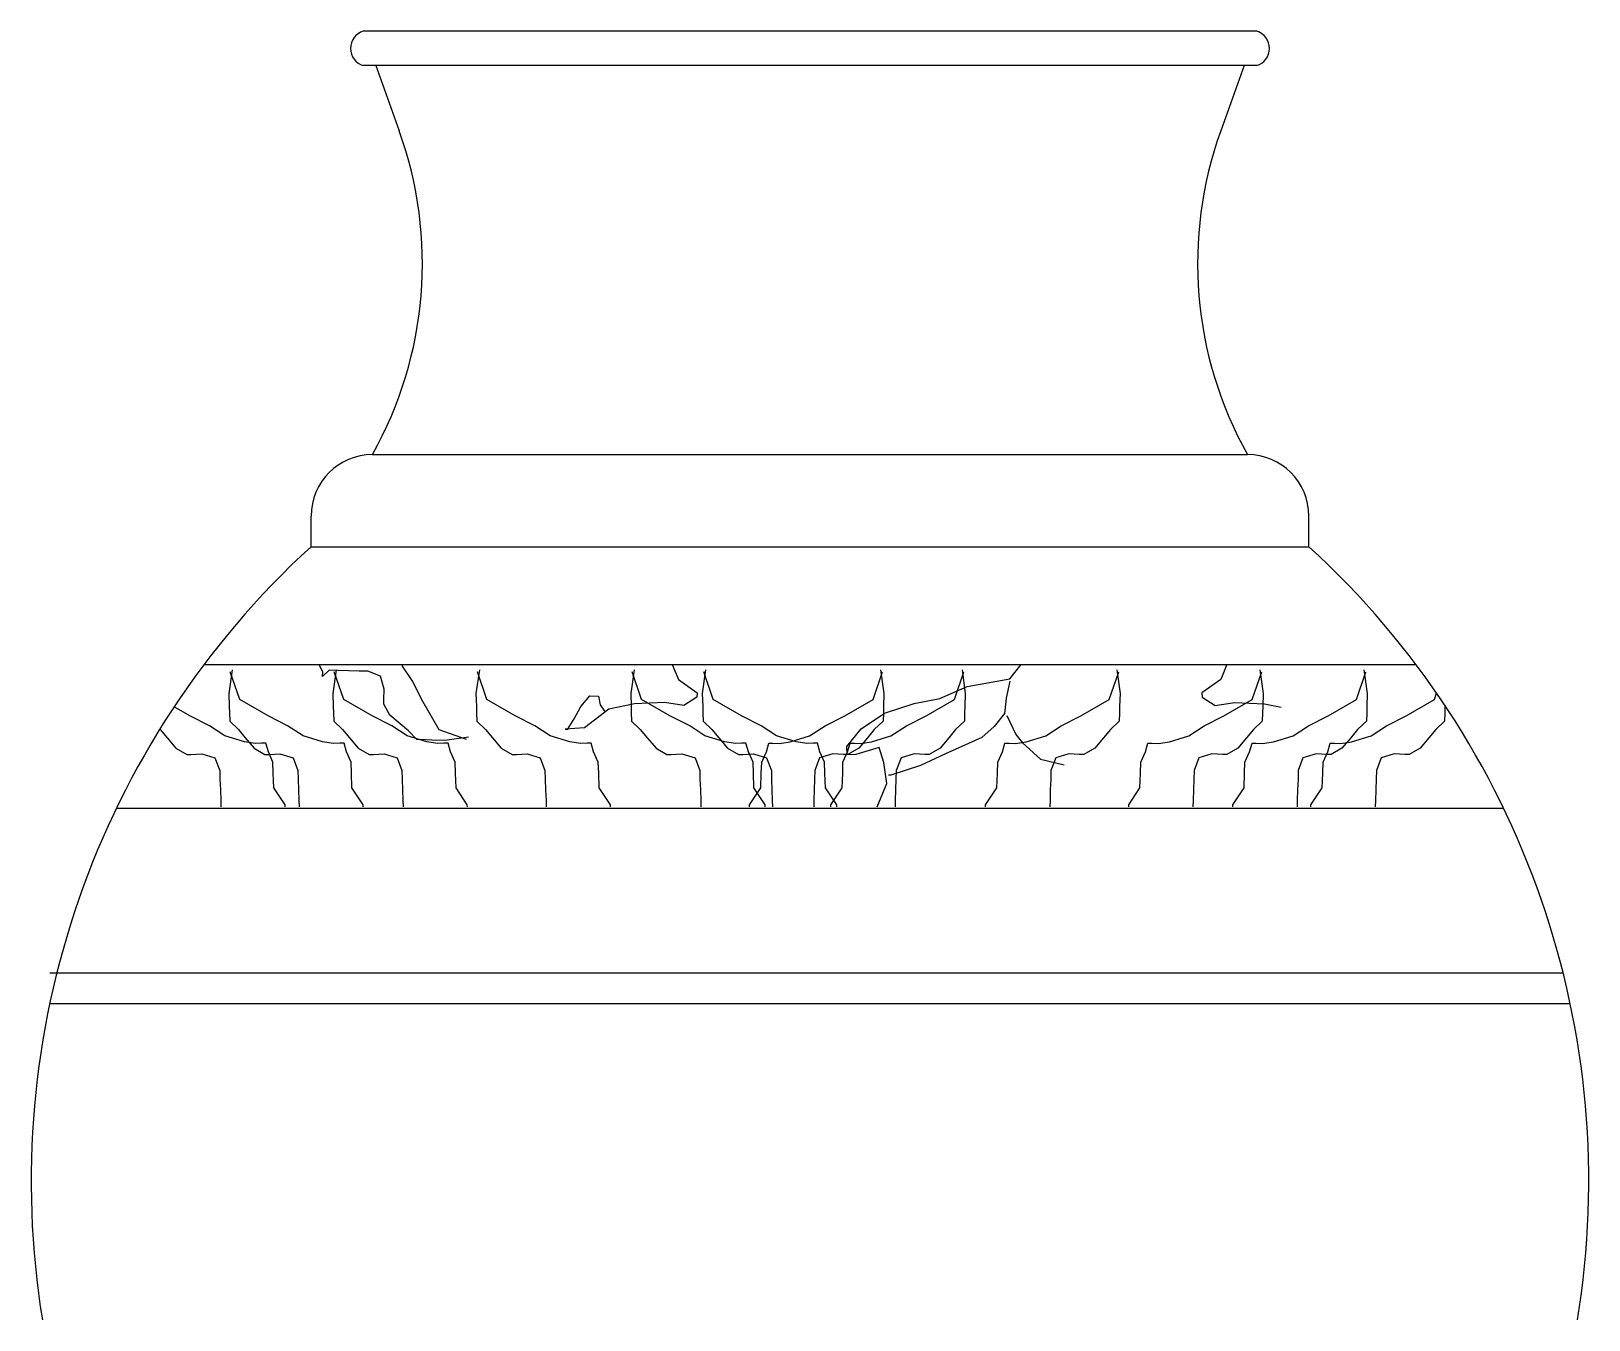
# Model space of a CAD drawing. Header units: millimetres. Extents: x 22565 to 38821, y 15578 to 26720.
# Drawn here: x 24372 to 24518.8, y 23668.4 to 23789.8 of the extents above; entities that cross this region are included whole.
import ezdxf

# ---------------------------------------------------------------- set-up
doc = ezdxf.new("R2010")
doc.units = ezdxf.units.MM

# ---------------------------------------------------------------- blocks, each defined once
blk = doc.blocks.new('A$C40A47A41')
for p, q in [((287.11, 347.55), (202.95, 347.55)), ((287.11, 344.31), (202.95, 344.31)), ((204.12, 344.31), (206.34, 338.17)), ((285.94, 344.31), (283.73, 338.17)), ((203.82, 307.67), (286.24, 307.67)), ((198.03, 298.99), (198.03, 301.88)), ((292.03, 298.99), (292.03, 301.88)), ((198.03, 298.99), (292.03, 298.99)), ((187.95, 287.9), (302.12, 287.9)), ((199.13, 287.17), (198.81, 287.9)), ((206.57, 287.9), (206.62, 287.74)), ((206.62, 287.74), (207.58, 286.3)), ((232.06, 287.9), (232.63, 286.48)), ((263.85, 286.54), (264.93, 287.9)), ((284.29, 287.9), (283.72, 286.48)), ((190.6, 287.39), (190.28, 285.16)), ((191.31, 284.6), (190.41, 287.19)), ((199.75, 287.37), (199.11, 286.77)), ((199.11, 286.77), (199.13, 287.17)), ((200.55, 287.34), (199.75, 287.37)), ((200.41, 287.39), (200.09, 285.16)), ((201.12, 284.6), (200.22, 287.19)), ((201.56, 287.31), (200.55, 287.34)), ((202.56, 287.27), (201.56, 287.31)), ((203.38, 287.25), (202.56, 287.27)), ((204.57, 286.8), (203.38, 287.25)), ((204.93, 285.57), (204.57, 286.8)), ((207.58, 286.3), (208.53, 284.44)), ((213.89, 287.39), (213.57, 285.16)), ((214.6, 284.6), (213.7, 287.19)), ((228.46, 287.39), (228.14, 285.16)), ((229.17, 284.6), (228.27, 287.19)), ((232.63, 286.48), (234.4, 285.22)), ((235.2, 287.39), (234.89, 285.16)), ((235.92, 284.6), (235.02, 287.19)), ((250.97, 284.6), (251.87, 287.19)), ((251.68, 287.39), (252, 285.16)), ((258.64, 284.6), (259.53, 287.19)), ((259.35, 287.39), (259.66, 285.16)), ((259.84, 285.81), (263.85, 286.54)), ((263.85, 286.33), (263.52, 284.72)), ((273.21, 284.6), (274.11, 287.19)), ((273.92, 287.39), (274.24, 285.16)), ((283.72, 286.48), (281.95, 285.22)), ((286.69, 284.6), (287.59, 287.19)), ((287.4, 287.39), (287.72, 285.16)), ((296.5, 284.6), (297.4, 287.19)), ((297.21, 287.39), (297.53, 285.16)), ((190.28, 285.16), (190.32, 283.95)), ((200.09, 285.16), (200.13, 283.95)), ((204.9, 284.56), (204.93, 285.57)), ((213.57, 285.16), (213.61, 283.95)), ((223.46, 283.95), (224.3, 284.95)), ((224.3, 284.95), (225.1, 284.92)), ((225.1, 284.92), (225.28, 284.1)), ((228.14, 285.16), (228.18, 283.95)), ((234.38, 284.81), (233.15, 284.04)), ((234.4, 285.22), (234.38, 284.81)), ((234.89, 285.16), (234.93, 283.95)), ((252, 285.16), (251.96, 283.95)), ((254.84, 284.23), (257.25, 284.7)), ((257.25, 284.7), (259.84, 285.81)), ((259.66, 285.16), (259.62, 283.95)), ((263.52, 284.72), (263.35, 283.29)), ((274.24, 285.16), (274.2, 283.95)), ((281.95, 285.22), (281.97, 284.81)), ((281.97, 284.81), (283.2, 284.04)), ((287.72, 285.16), (287.68, 283.95)), ((297.53, 285.16), (297.49, 283.95)), ((303.86, 284.6), (304.06, 285.2)), ((186.62, 283.06), (185.13, 283.92)), ((190.32, 283.95), (190.34, 283.35)), ((190.34, 283.35), (190.37, 282.54)), ((193.98, 283.06), (191.31, 284.6)), ((200.13, 283.95), (200.15, 283.35)), ((200.15, 283.35), (200.18, 282.54)), ((203.79, 283.06), (201.12, 284.6)), ((204.88, 284.15), (204.9, 284.56)), ((205.46, 283.13), (204.88, 284.15)), ((208.53, 284.44), (210.06, 281.77)), ((213.61, 283.95), (213.63, 283.35)), ((213.63, 283.35), (213.66, 282.54)), ((217.27, 283.06), (214.6, 284.6)), ((222.81, 282.77), (223.46, 283.95)), ((226.07, 283.67), (223.79, 281.92)), ((225.28, 284.1), (225.67, 283.49)), ((228.51, 284.19), (226.07, 283.67)), ((228.18, 283.95), (228.2, 283.35)), ((228.2, 283.35), (228.23, 282.54)), ((231.34, 284.31), (228.51, 284.19)), ((231.84, 283.06), (229.17, 284.6)), ((233.15, 284.04), (231.34, 284.31)), ((234.93, 283.95), (234.95, 283.35)), ((234.95, 283.35), (234.97, 282.54)), ((238.59, 283.06), (235.92, 284.6)), ((248.3, 283.06), (250.97, 284.6)), ((249.86, 281.84), (252.04, 283.32)), ((251.94, 283.35), (251.91, 282.54)), ((251.96, 283.95), (251.94, 283.35)), ((252.04, 283.32), (254.84, 284.23)), ((255.97, 283.06), (258.64, 284.6)), ((259.6, 283.35), (259.58, 282.54)), ((259.62, 283.95), (259.6, 283.35)), ((263.35, 283.29), (262.38, 282.05)), ((270.54, 283.06), (273.21, 284.6)), ((274.18, 283.35), (274.15, 282.54)), ((274.2, 283.95), (274.18, 283.35)), ((283.2, 284.04), (285.01, 284.31)), ((284.02, 283.06), (286.69, 284.6)), ((285.01, 284.31), (287.84, 284.19)), ((287.66, 283.35), (287.63, 282.54)), ((287.68, 283.95), (287.66, 283.35)), ((287.84, 284.19), (289.42, 283.86)), ((293.83, 283.06), (296.5, 284.6)), ((297.47, 283.35), (297.44, 282.54)), ((297.49, 283.95), (297.47, 283.35)), ((301.19, 283.06), (303.86, 284.6)), ((304.82, 283.35), (304.8, 282.54)), ((304.84, 283.95), (304.82, 283.35)), ((304.85, 284.04), (304.84, 283.95)), ((183.78, 281.81), (183.83, 281.76)), ((183.83, 281.76), (184.48, 280.98)), ((188.47, 282.12), (186.62, 283.06)), ((189.92, 281.16), (188.47, 282.12)), ((190.37, 282.54), (191.19, 281.76)), ((191.19, 281.76), (191.83, 280.98)), ((195.83, 282.12), (193.98, 283.06)), ((197.28, 281.16), (195.83, 282.12)), ((200.18, 282.54), (201, 281.76)), ((201, 281.76), (201.64, 280.98)), ((205.64, 282.12), (203.79, 283.06)), ((206.44, 282.3), (205.46, 283.13)), ((207.09, 281.16), (205.64, 282.12)), ((207.22, 281.65), (206.44, 282.3)), ((210.06, 281.77), (212.66, 280.87)), ((213.66, 282.54), (214.48, 281.76)), ((214.48, 281.76), (215.12, 280.98)), ((219.12, 282.12), (217.27, 283.06)), ((220.57, 281.16), (219.12, 282.12)), ((223.79, 281.92), (221.97, 281.79)), ((221.97, 281.79), (222.18, 281.78)), ((222.18, 281.78), (222.81, 282.77)), ((228.23, 282.54), (229.05, 281.76)), ((229.05, 281.76), (229.7, 280.98)), ((233.7, 282.12), (231.84, 283.06)), ((235.14, 281.16), (233.7, 282.12)), ((234.97, 282.54), (235.8, 281.76)), ((235.8, 281.76), (236.44, 280.98)), ((240.44, 282.12), (238.59, 283.06)), ((241.89, 281.16), (240.44, 282.12)), ((245, 281.16), (246.45, 282.12)), ((246.45, 282.12), (248.3, 283.06)), ((248.5, 280.18), (249.86, 281.84)), ((251.09, 281.76), (250.45, 280.98)), ((251.91, 282.54), (251.09, 281.76)), ((252.66, 281.16), (254.11, 282.12)), ((254.11, 282.12), (255.97, 283.06)), ((258.75, 281.76), (258.11, 280.98)), ((259.58, 282.54), (258.75, 281.76)), ((262.38, 282.05), (261.21, 281.01)), ((263.57, 283.1), (264.43, 281.31)), ((267.24, 281.16), (268.68, 282.12)), ((268.68, 282.12), (270.54, 283.06)), ((273.33, 281.76), (272.68, 280.98)), ((274.15, 282.54), (273.33, 281.76)), ((280.72, 281.16), (282.17, 282.12)), ((282.17, 282.12), (284.02, 283.06)), ((286.81, 281.76), (286.16, 280.98)), ((287.63, 282.54), (286.81, 281.76)), ((290.53, 281.16), (291.98, 282.12)), ((291.98, 282.12), (293.83, 283.06)), ((296.62, 281.76), (295.97, 280.98)), ((297.44, 282.54), (296.62, 281.76)), ((297.89, 281.16), (299.33, 282.12)), ((299.33, 282.12), (301.19, 283.06)), ((303.98, 281.76), (303.33, 280.98)), ((304.8, 282.54), (303.98, 281.76)), ((184.48, 280.98), (185.31, 280)), ((191.76, 280.61), (189.92, 281.16)), ((192.78, 280.45), (191.76, 280.61)), ((191.83, 280.98), (192.66, 280)), ((193.38, 280.47), (192.78, 280.45)), ((193.78, 280.48), (193.38, 280.47)), ((194.01, 279.67), (193.78, 280.48)), ((199.12, 280.61), (197.28, 281.16)), ((200.13, 280.45), (199.12, 280.61)), ((200.74, 280.47), (200.13, 280.45)), ((201.14, 280.48), (200.74, 280.47)), ((201.36, 279.67), (201.14, 280.48)), ((201.64, 280.98), (202.47, 280)), ((208.93, 280.61), (207.09, 281.16)), ((208, 280.83), (207.22, 281.65)), ((208.82, 280.8), (208, 280.83)), ((209.42, 280.78), (208.82, 280.8)), ((209.94, 280.45), (208.93, 280.61)), ((210.63, 280.74), (209.42, 280.78)), ((210.55, 280.47), (209.94, 280.45)), ((210.95, 280.48), (210.55, 280.47)), ((212.86, 281.06), (210.63, 280.74)), ((211.17, 279.67), (210.95, 280.48)), ((215.12, 280.98), (215.95, 280)), ((222.41, 280.61), (220.57, 281.16)), ((223.42, 280.45), (222.41, 280.61)), ((224.03, 280.47), (223.42, 280.45)), ((224.43, 280.48), (224.03, 280.47)), ((224.65, 279.67), (224.43, 280.48)), ((229.7, 280.98), (230.53, 280)), ((236.98, 280.61), (235.14, 281.16)), ((236.44, 280.98), (237.27, 280)), ((238, 280.45), (236.98, 280.61)), ((238.6, 280.47), (238, 280.45)), ((239, 280.48), (238.6, 280.47)), ((239.23, 279.67), (239, 280.48)), ((240.92, 279.67), (241.14, 280.48)), ((241.14, 280.48), (241.54, 280.47)), ((241.54, 280.47), (242.15, 280.45)), ((243.73, 280.61), (241.89, 281.16)), ((242.15, 280.45), (243.16, 280.61)), ((243.16, 280.61), (245, 281.16)), ((244.74, 280.45), (243.73, 280.61)), ((245.34, 280.47), (244.74, 280.45)), ((245.75, 280.48), (245.34, 280.47)), ((245.97, 279.67), (245.75, 280.48)), ((248.58, 279.67), (248.8, 280.48)), ((248.8, 280.48), (249.21, 280.47)), ((249.21, 280.47), (249.81, 280.45)), ((250.45, 280.98), (249.62, 280)), ((249.81, 280.45), (250.82, 280.61)), ((250.82, 280.61), (252.66, 281.16)), ((258.11, 280.98), (257.28, 280)), ((261.21, 281.01), (257.81, 279.48)), ((263.15, 279.67), (263.38, 280.48)), ((263.38, 280.48), (263.78, 280.47)), ((263.78, 280.47), (264.38, 280.45)), ((264.38, 280.45), (265.4, 280.61)), ((264.43, 281.31), (265.05, 280.52)), ((265.05, 280.52), (266.73, 278.97)), ((265.4, 280.61), (267.24, 281.16)), ((272.68, 280.98), (271.85, 280)), ((276.63, 279.67), (276.86, 280.48)), ((276.86, 280.48), (277.26, 280.47)), ((277.26, 280.47), (277.86, 280.45)), ((277.86, 280.45), (278.88, 280.61)), ((278.88, 280.61), (280.72, 281.16)), ((286.16, 280.98), (285.33, 280)), ((286.44, 279.67), (286.67, 280.48)), ((286.67, 280.48), (287.07, 280.47)), ((287.07, 280.47), (287.67, 280.45)), ((287.67, 280.45), (288.69, 280.61)), ((288.69, 280.61), (290.53, 281.16)), ((293.8, 279.67), (294.02, 280.48)), ((294.02, 280.48), (294.43, 280.47)), ((294.43, 280.47), (295.03, 280.45)), ((295.03, 280.45), (296.04, 280.61)), ((295.97, 280.98), (295.14, 280)), ((296.04, 280.61), (297.89, 281.16)), ((303.33, 280.98), (302.5, 280)), ((185.31, 280), (186.33, 279.42)), ((186.33, 279.42), (186.74, 279.43)), ((186.74, 279.43), (187.75, 279.47)), ((187.75, 279.47), (188.98, 279.11)), ((188.98, 279.11), (189.43, 277.91)), ((192.66, 280), (193.69, 279.42)), ((193.69, 279.42), (194.1, 279.43)), ((194.44, 278.68), (194.01, 279.67)), ((194.1, 279.43), (195.1, 279.47)), ((195.1, 279.47), (196.34, 279.11)), ((196.34, 279.11), (196.78, 277.91)), ((201.8, 278.68), (201.36, 279.67)), ((202.47, 280), (203.5, 279.42)), ((203.5, 279.42), (203.91, 279.43)), ((203.91, 279.43), (204.92, 279.47)), ((204.92, 279.47), (206.15, 279.11)), ((206.15, 279.11), (206.59, 277.91)), ((211.61, 278.68), (211.17, 279.67)), ((215.95, 280), (216.98, 279.42)), ((216.98, 279.42), (217.39, 279.43)), ((217.39, 279.43), (218.4, 279.47)), ((218.4, 279.47), (219.63, 279.11)), ((219.63, 279.11), (220.07, 277.91)), ((225.09, 278.68), (224.65, 279.67)), ((230.53, 280), (231.55, 279.42)), ((231.55, 279.42), (231.96, 279.43)), ((231.96, 279.43), (232.97, 279.47)), ((232.97, 279.47), (234.2, 279.11)), ((234.2, 279.11), (234.65, 277.91)), ((237.27, 280), (238.3, 279.42)), ((238.3, 279.42), (238.7, 279.43)), ((238.7, 279.43), (239.71, 279.47)), ((239.67, 278.68), (239.23, 279.67)), ((239.71, 279.47), (240.95, 279.11)), ((240.48, 278.68), (240.92, 279.67)), ((240.95, 279.11), (241.39, 277.91)), ((245.94, 279.11), (245.5, 277.91)), ((247.17, 279.47), (245.94, 279.11)), ((246.41, 278.68), (245.97, 279.67)), ((248.18, 279.43), (247.17, 279.47)), ((248.14, 278.68), (248.58, 279.67)), ((248.59, 279.42), (248.18, 279.43)), ((248.53, 279.38), (248.5, 280.18)), ((249.34, 279.4), (248.53, 279.38)), ((249.62, 280), (248.59, 279.42)), ((251.55, 280.08), (249.34, 279.4)), ((251.98, 278.67), (251.55, 280.08)), ((253.61, 279.11), (253.16, 277.91)), ((254.84, 279.47), (253.61, 279.11)), ((255.85, 279.43), (254.84, 279.47)), ((257.81, 279.48), (255.43, 278.39)), ((256.25, 279.42), (255.85, 279.43)), ((257.28, 280), (256.25, 279.42)), ((262.71, 278.68), (263.15, 279.67)), ((266.73, 278.97), (268.96, 278.43)), ((268.18, 279.11), (267.73, 277.91)), ((269.41, 279.47), (268.18, 279.11)), ((270.42, 279.43), (269.41, 279.47)), ((270.83, 279.42), (270.42, 279.43)), ((271.85, 280), (270.83, 279.42)), ((276.19, 278.68), (276.63, 279.67)), ((281.66, 279.11), (281.21, 277.91)), ((282.89, 279.47), (281.66, 279.11)), ((283.9, 279.43), (282.89, 279.47)), ((284.31, 279.42), (283.9, 279.43)), ((285.33, 280), (284.31, 279.42)), ((286, 278.68), (286.44, 279.67)), ((291.47, 279.11), (291.02, 277.91)), ((292.7, 279.47), (291.47, 279.11)), ((293.71, 279.43), (292.7, 279.47)), ((293.36, 278.68), (293.8, 279.67)), ((294.12, 279.42), (293.71, 279.43)), ((295.14, 280), (294.12, 279.42)), ((298.83, 279.11), (298.38, 277.91)), ((300.06, 279.47), (298.83, 279.11)), ((301.07, 279.43), (300.06, 279.47)), ((301.47, 279.42), (301.07, 279.43)), ((302.5, 280), (301.47, 279.42)), ((189.43, 277.91), (189.45, 277.1)), ((194.48, 277.67), (194.44, 278.68)), ((194.52, 276.26), (194.48, 277.67)), ((196.78, 277.91), (196.81, 277.1)), ((201.84, 277.67), (201.8, 278.68)), ((201.88, 276.26), (201.84, 277.67)), ((206.59, 277.91), (206.62, 277.1)), ((211.65, 277.67), (211.61, 278.68)), ((211.69, 276.26), (211.65, 277.67)), ((220.07, 277.91), (220.1, 277.1)), ((225.13, 277.67), (225.09, 278.68)), ((225.17, 276.26), (225.13, 277.67)), ((234.65, 277.91), (234.67, 277.1)), ((239.7, 277.67), (239.67, 278.68)), ((239.75, 276.26), (239.7, 277.67)), ((240.4, 276.26), (240.44, 277.67)), ((240.44, 277.67), (240.48, 278.68)), ((241.39, 277.91), (241.42, 277.1)), ((245.5, 277.91), (245.47, 277.1)), ((246.44, 277.67), (246.41, 278.68)), ((246.49, 276.26), (246.44, 277.67)), ((248.06, 276.26), (248.11, 277.67)), ((248.11, 277.67), (248.14, 278.68)), ((252.26, 276.67), (251.98, 278.67)), ((252.64, 277.48), (252.43, 277.48)), ((255.43, 278.39), (252.64, 277.48)), ((253.16, 277.91), (253.13, 277.1)), ((262.63, 276.26), (262.68, 277.67)), ((262.68, 277.67), (262.71, 278.68)), ((267.73, 277.91), (267.71, 277.1)), ((276.11, 276.26), (276.16, 277.67)), ((276.16, 277.67), (276.19, 278.68)), ((281.21, 277.91), (281.19, 277.1)), ((285.93, 276.26), (285.97, 277.67)), ((285.97, 277.67), (286, 278.68)), ((291.02, 277.91), (291, 277.1)), ((293.28, 276.26), (293.33, 277.67)), ((293.33, 277.67), (293.36, 278.68)), ((298.38, 277.91), (298.35, 277.1)), ((189.45, 277.1), (189.49, 276.09)), ((189.49, 276.09), (189.52, 275.08)), ((195.59, 274.67), (194.52, 276.26)), ((196.81, 277.1), (196.84, 276.09)), ((196.84, 276.09), (196.88, 275.08)), ((202.94, 274.67), (201.88, 276.26)), ((206.62, 277.1), (206.65, 276.09)), ((206.65, 276.09), (206.69, 275.08)), ((212.75, 274.67), (211.69, 276.26)), ((220.1, 277.1), (220.13, 276.09)), ((220.13, 276.09), (220.17, 275.08)), ((226.23, 274.67), (225.17, 276.26)), ((234.67, 277.1), (234.71, 276.09)), ((234.71, 276.09), (234.74, 275.08)), ((239.34, 274.67), (240.4, 276.26)), ((240.81, 274.67), (239.75, 276.26)), ((241.42, 277.1), (241.45, 276.09)), ((241.45, 276.09), (241.48, 275.08)), ((245.44, 276.09), (245.4, 275.08)), ((245.47, 277.1), (245.44, 276.09)), ((247.55, 274.67), (246.49, 276.26)), ((247, 274.67), (248.06, 276.26)), ((251.35, 274.47), (252.26, 276.67)), ((253.1, 276.09), (253.07, 275.08)), ((253.13, 277.1), (253.1, 276.09)), ((261.57, 274.67), (262.63, 276.26)), ((267.67, 276.09), (267.64, 275.08)), ((267.71, 277.1), (267.67, 276.09)), ((275.05, 274.67), (276.11, 276.26)), ((281.15, 276.09), (281.12, 275.08)), ((281.19, 277.1), (281.15, 276.09)), ((284.86, 274.67), (285.93, 276.26)), ((290.96, 276.09), (290.93, 275.08)), ((291, 277.1), (290.96, 276.09)), ((292.22, 274.67), (293.28, 276.26)), ((298.32, 276.09), (298.29, 275.08)), ((298.35, 277.1), (298.32, 276.09)), ((189.52, 275.08), (189.54, 274.47)), ((195.59, 274.47), (195.59, 274.67)), ((196.88, 275.08), (196.9, 274.47)), ((202.95, 274.47), (202.94, 274.67)), ((206.69, 275.08), (206.71, 274.47)), ((212.76, 274.47), (212.75, 274.67)), ((220.17, 275.08), (220.19, 274.47)), ((226.24, 274.47), (226.23, 274.67)), ((234.74, 275.08), (234.76, 274.47)), ((239.33, 274.47), (239.34, 274.67)), ((240.81, 274.47), (240.81, 274.67)), ((241.48, 275.08), (241.5, 274.47)), ((245.4, 275.08), (245.38, 274.47)), ((246.99, 274.47), (247, 274.67)), ((247.56, 274.47), (247.55, 274.67)), ((253.07, 275.08), (253.05, 274.47)), ((261.57, 274.47), (261.57, 274.67)), ((267.64, 275.08), (267.62, 274.47)), ((275.05, 274.47), (275.05, 274.67)), ((281.12, 275.08), (281.1, 274.47)), ((284.86, 274.47), (284.86, 274.67)), ((290.93, 275.08), (290.91, 274.47)), ((292.22, 274.47), (292.22, 274.67)), ((298.29, 275.08), (298.27, 274.47)), ((179.7, 274.36), (310.36, 274.36)), ((173.42, 258.84), (315.98, 258.84)), ((173.42, 255.95), (316.64, 255.95))]:
    blk.add_line(p, q)
for centre, radius, start, end in [((203.44, 345.93), 1.69, 106.7089, 253.2911), ((286.62, 345.93), 1.69, 286.7089, 73.2911), ((171.68, 325.67), 36.84, 330.7344, 19.8287), ((318.38, 325.67), 36.84, 160.1713, 209.2656), ((203.82, 301.88), 5.78, 90, 180), ((286.24, 301.88), 5.78, 0, 90), ((252.64, 239.2), 80.97, 132.4038, 189.2712), ((237.42, 239.2), 80.97, 350.7288, 47.5962)]:
    blk.add_arc(centre, radius, start, end)

msp = doc.modelspace()

# ---------------------------------------------------------------- block references
msp.add_blockref('A$C40A47A41', (24200.38, 23442.25))

doc.saveas('drawing.dxf')
